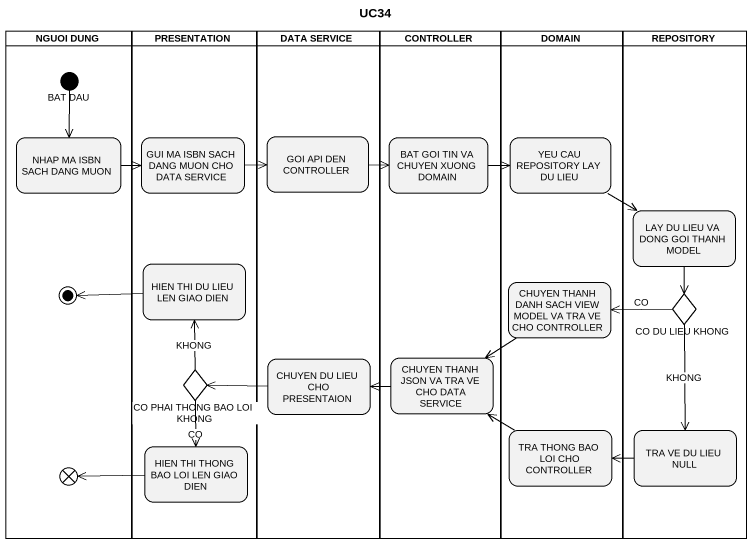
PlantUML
@startuml
title UC34
hide empty description
state "NGUOI DUNG" as NGUOI_DUNG <<partition>> {
  state "BAT DAU" as BAT_DAU <<start>>
  state "NHAP MA ISBN SACH DANG MUON" as NHAP_MA_ISBN_SACH_DANG_MUON
  state final1 <<end>>
  state flowfinal1 <<end>>
}
state PRESENTATION <<partition>> {
  state "GUI MA ISBN SACH DANG MUON CHO DATA SERVICE" as GUI_MA_ISBN_SACH_DANG_MUON
  state "HIEN THI DU LIEU LEN GIAO DIEN" as HIEN_THI_DU_LIEU_LEN_GIAO
  state "CO PHAI THONG BAO LOI KHONG" as CO_PHAI_THONG_BAO_LOI_KHONG <<choice>>
  state "HIEN THI THONG BAO LOI LEN GIAO DIEN" as HIEN_THI_THONG_BAO_LOI_LEN
}
state "DATA SERVICE" as DATA_SERVICE <<partition>> {
  state "GOI API DEN CONTROLLER" as GOI_API_DEN_CONTROLLER
  state "CHUYEN DU LIEU CHO PRESENTAION" as CHUYEN_DU_LIEU_CHO
}
state CONTROLLER <<partition>> {
  state "BAT GOI TIN VA CHUYEN XUONG DOMAIN" as BAT_GOI_TIN_VA_CHUYEN_XUONG
  state "CHUYEN THANH JSON VA TRA VE CHO DATA SERVICE" as CHUYEN_THANH_JSON_VA_TRA_VE
}
state DOMAIN <<partition>> {
  state "YEU CAU REPOSITORY LAY DU LIEU" as YEU_CAU_REPOSITORY_LAY_DU
  state "CHUYEN THANH DANH SACH VIEW MODEL VA TRA VE CHO CONTROLLER" as CHUYEN_THANH_DANH_SACH_VIEW
  state "TRA THONG BAO LOI CHO CONTROLLER" as TRA_THONG_BAO_LOI_CHO
}
state REPOSITORY <<partition>> {
  state "LAY DU LIEU VA DONG GOI THANH MODEL" as LAY_DU_LIEU_VA_DONG_GOI
  state "CO DU LIEU KHONG" as CO_DU_LIEU_KHONG <<choice>>
  state "TRA VE DU LIEU NULL" as TRA_VE_DU_LIEU_NULL
}
BAT_DAU --> NHAP_MA_ISBN_SACH_DANG_MUON
NHAP_MA_ISBN_SACH_DANG_MUON -right-> GUI_MA_ISBN_SACH_DANG_MUON
GUI_MA_ISBN_SACH_DANG_MUON -right-> GOI_API_DEN_CONTROLLER
GOI_API_DEN_CONTROLLER -right-> BAT_GOI_TIN_VA_CHUYEN_XUONG
BAT_GOI_TIN_VA_CHUYEN_XUONG -right-> YEU_CAU_REPOSITORY_LAY_DU
YEU_CAU_REPOSITORY_LAY_DU -right-> LAY_DU_LIEU_VA_DONG_GOI
LAY_DU_LIEU_VA_DONG_GOI --> CO_DU_LIEU_KHONG
HIEN_THI_DU_LIEU_LEN_GIAO -left-> final1
CHUYEN_THANH_DANH_SACH_VIEW --> CHUYEN_THANH_JSON_VA_TRA_VE
CO_DU_LIEU_KHONG -left-> CHUYEN_THANH_DANH_SACH_VIEW : CO
CO_DU_LIEU_KHONG --> TRA_VE_DU_LIEU_NULL : KHONG
CO_PHAI_THONG_BAO_LOI_KHONG -up-> HIEN_THI_DU_LIEU_LEN_GIAO : KHONG
CO_PHAI_THONG_BAO_LOI_KHONG --> HIEN_THI_THONG_BAO_LOI_LEN : CO
CHUYEN_DU_LIEU_CHO -left-> CO_PHAI_THONG_BAO_LOI_KHONG
CHUYEN_THANH_JSON_VA_TRA_VE -left-> CHUYEN_DU_LIEU_CHO
TRA_THONG_BAO_LOI_CHO -up-> CHUYEN_THANH_JSON_VA_TRA_VE
TRA_VE_DU_LIEU_NULL -left-> TRA_THONG_BAO_LOI_CHO
HIEN_THI_THONG_BAO_LOI_LEN -left-> flowfinal1
@enduml
